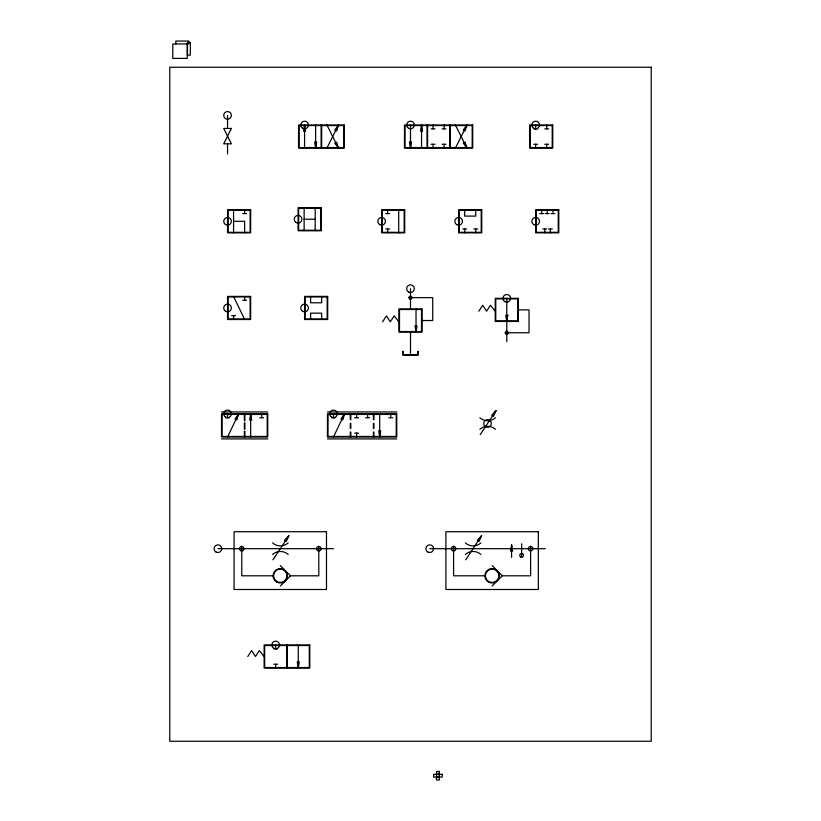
<?xml version="1.0" encoding="UTF-8"?>
<svg xmlns="http://www.w3.org/2000/svg" width="821" height="821" viewBox="0 0 821 821"><rect width="100%" height="100%" fill="white"/><g stroke="black" fill="none" stroke-linecap="round" stroke-linejoin="round"><path stroke-width="1.23" d="M250.662 413.876L249.635 420.034L251.688 420.034L250.662 413.876L250.662 436.988M304.581 125.008L303.554 131.165L305.607 131.165L304.581 125.008L304.581 148.119M315.644 148.119L316.67 141.961L314.617 141.961L315.644 148.119L315.644 125.008M298.269 668.078L299.296 661.931L297.243 661.931L298.269 668.078L298.269 644.978M410.5 148.119L411.526 141.961L409.474 141.961L410.5 148.119L410.5 125.008M421.563 125.008L420.537 131.165L422.589 131.165L421.563 125.008L421.563 148.119M379.692 436.988L380.718 430.83L378.666 430.83L379.692 436.988L379.692 413.876M416.031 332.074L417.058 325.927L415.005 325.927L416.031 332.074L416.031 308.963M511.586 544.898L510.559 551.055L512.612 551.055L511.586 544.898L511.586 557.377M238.613 413.876L236.879 419.87L235.032 418.987L238.613 413.876L227.55 436.988M344.533 413.876L342.798 419.87L340.941 418.987L344.533 413.876L333.47 436.988M338.457 125.008L336.62 130.97L334.794 130.057L338.457 125.008L326.902 148.119M466.944 125.008L465.117 130.97L463.28 130.057L466.944 125.008L455.388 148.119M288.807 535.713L286.283 541.419L284.569 540.29L288.807 535.713L272.952 559.819M496.058 410.541L493.534 416.247L491.82 415.118L496.058 410.541L480.203 434.648M481.568 535.713L479.043 541.419L477.329 540.29L481.568 535.713L465.712 559.819M382.576 321.822L386.424 315.88L390.283 321.822L394.131 315.88L398.944 321.822M247.768 656.533L251.616 650.591L255.475 656.533L259.323 650.591L264.136 656.533M478.869 311.18L482.717 305.248L486.566 311.18L490.424 305.248L495.237 311.18M280.279 586.009L290.49 575.798L318.794 575.798L318.794 546.427M492.107 586.009L502.329 575.798L530.633 575.798L530.633 546.427M321.124 125.551L299.101 125.551L299.101 147.575L321.124 147.575M321.668 125.551L343.701 125.551L343.701 147.575L321.668 147.575M427.043 125.551L405.01 125.551L405.01 147.575L427.043 147.575M427.587 125.551L449.61 125.551M450.154 125.551L472.188 125.551L472.188 147.575L450.154 147.575M431.148 128.866L434.997 128.866M442.201 128.866L446.06 128.866M533.753 128.866L537.601 128.866M544.805 128.866L548.664 128.866M431.148 144.27L434.997 144.27M442.201 144.27L446.06 144.27M533.753 144.27L537.601 144.27M544.805 144.27L548.664 144.27M427.587 147.575L449.61 147.575M242.708 213.593L246.557 213.593M385.716 213.593L389.565 213.593M539.777 213.593L543.625 213.593M545.308 213.593L549.157 213.593M551.086 213.593L554.934 213.593M304.139 219.217L315.192 219.217M233.575 221.301L244.637 221.301L244.637 232.856M385.716 228.997L389.565 228.997M462.746 228.997L466.595 228.997M473.799 228.997L477.658 228.997M542.825 228.997L546.673 228.997M548.469 228.997L552.317 228.997M408.991 297.633L432.729 297.633L432.729 320.518L422.056 320.518M242.708 300.26L246.557 300.26M518.349 309.886L529.022 309.886L529.022 332.772L505.284 332.772M231.645 315.664L235.504 315.664M221.526 411.957L267.749 411.957M327.446 411.957L396.769 411.957M225.621 417.735L229.48 417.735M259.795 417.735L263.644 417.735M331.54 417.735L335.399 417.735M354.651 417.735L358.5 417.735M365.714 417.735L369.563 417.735M388.826 417.735L392.674 417.735M354.651 433.139L358.5 433.139M221.526 438.917L267.749 438.917M327.446 438.917L396.769 438.917M217.924 548.685L333.47 548.685M429.763 548.685L545.308 548.685M273.054 575.798L241.764 575.798L241.764 546.427M484.893 575.798L453.592 575.798L453.592 546.427M286.714 645.511L264.68 645.511L264.68 667.545L286.714 667.545M287.247 645.511L309.281 645.511L309.281 667.545L287.247 667.545M273.773 648.826L277.621 648.826M273.773 664.23L277.621 664.23M436.495 774.172L439.327 774.172M436.495 777.241L439.327 777.241M492.107 565.587L502.329 575.798M280.279 565.587L290.49 575.798M466.944 148.119L463.28 143.07L465.117 142.156L466.944 148.119L455.388 125.008M338.457 148.119L334.794 143.07L336.62 142.156L338.457 148.119L326.902 125.008M233.575 296.402L244.637 319.513M553.005 209.745L553.005 213.593M550.398 228.997L550.398 232.856M547.227 209.745L547.227 213.593M546.735 125.008L546.735 128.866M546.735 144.27L546.735 148.119M544.754 228.997L544.754 232.856M541.706 209.745L541.706 213.593M535.672 125.008L535.672 128.866M535.672 144.27L535.672 148.119M521.633 543.8L521.633 557.182M506.793 298.331L506.793 341.71M475.728 209.745L475.728 216.108L464.665 216.108L464.665 209.745M475.728 228.997L475.728 232.856M464.665 228.997L464.665 232.856M450.154 125.008L450.154 148.119M449.61 125.008L449.61 148.119M444.13 125.008L444.13 128.866M444.13 144.27L444.13 148.119M439.379 774.347L439.379 777.066M433.067 125.008L433.067 128.866M433.067 144.27L433.067 148.119M427.587 125.008L427.587 148.119M427.043 125.008L427.043 148.119M418.207 351.337L418.207 355.185L402.793 355.185L402.793 351.337M417.663 351.337L417.663 354.651L403.337 354.651L403.337 351.337M410.5 288.705L410.5 308.963M410.5 332.074L410.5 355.185M398.698 209.745L398.698 232.856M390.745 413.876L390.745 417.735M387.635 209.745L387.635 213.593M387.635 228.997L387.635 232.856M373.935 413.876L373.935 419.664M373.935 423.4L373.935 428.49M373.935 432.103L373.935 436.988M373.391 413.876L373.391 419.664M373.391 423.4L373.391 428.49M373.391 432.103L373.391 436.988M367.634 413.876L367.634 417.735M356.581 413.876L356.581 417.735M356.581 433.139L356.581 436.988M350.824 413.876L350.824 419.664M350.824 423.4L350.824 428.49M350.824 432.103L350.824 436.988M350.28 413.876L350.28 419.664M350.28 423.4L350.28 428.49M350.28 432.103L350.28 436.988M333.47 413.876L333.47 417.735M321.668 125.008L321.668 148.119M321.668 296.402L321.668 302.775L310.605 302.775L310.605 296.402M321.668 319.513L321.668 313.15L310.605 313.15L310.605 319.513M321.124 125.008L321.124 148.119M315.192 207.662L315.192 230.773M304.139 207.662L304.139 230.773M287.247 644.978L287.247 668.078M286.714 644.978L286.714 668.078M275.692 644.978L275.692 648.826M275.692 664.23L275.692 668.078M261.714 413.876L261.714 417.735M244.904 413.876L244.904 420.752M244.904 422.938L244.904 429.116M244.904 431.302L244.904 436.988M244.637 209.745L244.637 213.593M244.637 296.402L244.637 300.26M244.36 413.876L244.36 420.752M244.36 422.938L244.36 429.116M244.36 431.302L244.36 436.988M233.575 209.745L233.575 232.856M233.575 315.664L233.575 319.513M227.55 115.381L227.55 128.435M227.55 143.839L227.55 153.896M227.55 413.876L227.55 417.735M187.239 43.975L187.239 58.414L172.79 58.414L172.79 43.975L188.912 43.934L188.912 41.05L175.817 41.05L175.817 43.934M465.363 554.462A11.556 11.556 0 0 1 480.932 554.462M480.932 542.907A11.556 11.556 0 0 1 465.363 542.907M272.603 554.462A11.556 11.556 0 0 1 288.171 554.462M288.171 542.907A11.556 11.556 0 0 1 272.603 542.907M479.854 429.291A11.556 11.556 0 0 1 495.422 429.291M495.422 417.725A11.556 11.556 0 0 1 479.854 417.725M507.819 315.285L506.793 321.442L505.767 315.285L507.819 315.285M231.399 128.435L223.702 143.839L231.399 143.839L223.702 128.435L231.399 128.435M190.349 42.497L187.465 42.497L187.465 55.14L190.349 55.14L190.349 42.497M651.227 67.24L169.773 67.24L169.773 741.26L651.227 741.26L651.227 67.24M344.235 125.008L298.557 125.008L298.557 148.119L344.235 148.119L344.235 125.008M472.722 125.008L404.476 125.008L404.476 148.119L472.722 148.119L472.722 125.008M552.759 125.008L529.648 125.008L529.648 148.119L552.759 148.119L552.759 125.008M552.225 125.551L530.192 125.551L530.192 147.575L552.225 147.575L552.225 125.551M321.216 207.662L298.105 207.662L298.105 230.773L321.216 230.773L321.216 207.662M320.683 208.206L298.649 208.206L298.649 230.239L320.683 230.239L320.683 208.206M250.662 209.745L227.55 209.745L227.55 232.856L250.662 232.856L250.662 209.745M404.722 209.745L381.611 209.745L381.611 232.856L404.722 232.856L404.722 209.745M481.753 209.745L458.641 209.745L458.641 232.856L481.753 232.856L481.753 209.745M558.783 209.745L535.672 209.745L535.672 232.856L558.783 232.856L558.783 209.745M250.118 210.279L228.084 210.279L228.084 232.312L250.118 232.312L250.118 210.279M404.178 210.279L382.155 210.279L382.155 232.312L404.178 232.312L404.178 210.279M481.219 210.279L459.185 210.279L459.185 232.312L481.219 232.312L481.219 210.279M558.249 210.279L536.216 210.279L536.216 232.312L558.249 232.312L558.249 210.279M250.662 296.402L227.55 296.402L227.55 319.513L250.662 319.513L250.662 296.402M327.692 296.402L304.581 296.402L304.581 319.513L327.692 319.513L327.692 296.402M250.118 296.945L228.084 296.945L228.084 318.979L250.118 318.979L250.118 296.945M327.148 296.945L305.125 296.945L305.125 318.979L327.148 318.979L327.148 296.945M518.349 298.331L495.237 298.331L495.237 321.442L518.349 321.442L518.349 298.331M517.805 298.875L495.771 298.875L495.771 320.898L517.805 320.898L517.805 298.875M422.056 308.963L398.944 308.963L398.944 332.074L422.056 332.074L422.056 308.963M421.512 309.507L399.488 309.507L399.488 331.54L421.512 331.54L421.512 309.507M267.749 413.876L221.526 413.876L221.526 436.988L267.749 436.988L267.749 413.876M396.769 413.876L327.446 413.876L327.446 436.988L396.769 436.988L396.769 413.876M267.205 414.42L222.06 414.42L222.06 436.454L267.205 436.454L267.205 414.42M396.235 414.42L327.979 414.42L327.979 436.454L396.235 436.454L396.235 414.42M326.491 531.71L234.057 531.71L234.057 589.488L326.491 589.488L326.491 531.71M538.33 531.71L445.895 531.71L445.895 589.488L538.33 589.488L538.33 531.71M309.815 644.978L264.136 644.978L264.136 668.078L309.815 668.078L309.815 644.978M439.327 771.463L436.495 771.463L436.495 779.95L439.327 779.95L439.327 771.463M442.221 774.347L433.601 774.347L433.601 777.066L442.221 777.066L442.221 774.347M225.406 118.552A3.828 3.828 0 0 0 231.368 115.658A3.828 3.828 0 0 0 225.878 111.933A3.828 3.828 0 0 0 225.406 118.552M302.436 128.179A3.828 3.828 0 0 0 308.398 125.285A3.828 3.828 0 0 0 302.908 121.559A3.828 3.828 0 0 0 302.436 128.179M408.581 128.333A3.828 3.828 0 0 0 414.328 125.008A3.828 3.828 0 0 0 408.581 121.693A3.828 3.828 0 0 0 408.581 128.333M533.763 128.333A3.828 3.828 0 0 0 539.51 125.008A3.828 3.828 0 0 0 533.763 121.693A3.828 3.828 0 0 0 533.763 128.333M225.406 224.472A3.828 3.828 0 0 0 231.368 221.578A3.828 3.828 0 0 0 225.878 217.852A3.828 3.828 0 0 0 225.406 224.472M295.96 222.399A3.828 3.828 0 0 0 301.933 219.494A3.828 3.828 0 0 0 296.432 215.769A3.828 3.828 0 0 0 295.96 222.399M379.702 224.615A3.828 3.828 0 0 0 385.449 221.301A3.828 3.828 0 0 0 379.702 217.986A3.828 3.828 0 0 0 379.702 224.615M456.733 224.615A3.828 3.828 0 0 0 462.48 221.301A3.828 3.828 0 0 0 456.733 217.986A3.828 3.828 0 0 0 456.733 224.615M533.763 224.615A3.828 3.828 0 0 0 539.51 221.301A3.828 3.828 0 0 0 533.763 217.986A3.828 3.828 0 0 0 533.763 224.615M225.631 311.282A3.828 3.828 0 0 0 231.378 307.957A3.828 3.828 0 0 0 225.631 304.642A3.828 3.828 0 0 0 225.631 311.282M302.662 311.282A3.828 3.828 0 0 0 308.409 307.957A3.828 3.828 0 0 0 302.662 304.642A3.828 3.828 0 0 0 302.662 311.282M408.581 292.019A3.828 3.828 0 0 0 414.328 288.705A3.828 3.828 0 0 0 408.581 285.38A3.828 3.828 0 0 0 408.581 292.019M504.874 301.646A3.828 3.828 0 0 0 510.621 298.331A3.828 3.828 0 0 0 504.874 295.016A3.828 3.828 0 0 0 504.874 301.646M225.406 417.047A3.828 3.828 0 0 0 231.368 414.153A3.828 3.828 0 0 0 225.878 410.428A3.828 3.828 0 0 0 225.406 417.047M331.551 417.201A3.828 3.828 0 0 0 337.298 413.876A3.828 3.828 0 0 0 331.551 410.562A3.828 3.828 0 0 0 331.551 417.201M485.611 426.828A3.828 3.828 0 0 0 491.369 423.503A3.828 3.828 0 0 0 485.611 420.188A3.828 3.828 0 0 0 485.611 426.828M216.005 551.999A3.828 3.828 0 0 0 221.752 548.685A3.828 3.828 0 0 0 216.005 545.37A3.828 3.828 0 0 0 216.005 551.999M427.844 551.999A3.828 3.828 0 0 0 433.591 548.685A3.828 3.828 0 0 0 427.844 545.37A3.828 3.828 0 0 0 427.844 551.999M273.783 648.292A3.828 3.828 0 0 0 279.53 644.978A3.828 3.828 0 0 0 273.783 641.653A3.828 3.828 0 0 0 273.783 648.292M488.772 581.586A6.681 6.681 0 0 0 498.799 575.798A6.681 6.681 0 0 0 488.772 570.01A6.681 6.681 0 0 0 488.772 581.586M488.505 582.048A7.225 7.225 0 0 0 499.332 575.798A7.225 7.225 0 0 0 488.505 569.538A7.225 7.225 0 0 0 488.505 582.048M452.402 550.593A2.258 2.258 0 0 0 455.85 548.767A2.258 2.258 0 0 0 452.535 546.694A2.258 2.258 0 0 0 452.402 550.593M529.432 550.593A2.258 2.258 0 0 0 532.88 548.767A2.258 2.258 0 0 0 529.576 546.694A2.258 2.258 0 0 0 529.432 550.593M520.627 556.895A1.878 1.878 0 0 0 523.511 555.365A1.878 1.878 0 0 0 520.75 553.641A1.878 1.878 0 0 0 520.627 556.895M276.533 581.33A6.681 6.681 0 0 0 286.94 576.27A6.681 6.681 0 0 0 277.354 569.784A6.681 6.681 0 0 0 276.533 581.33M276.667 582.048A7.225 7.225 0 0 0 287.494 575.798A7.225 7.225 0 0 0 276.667 569.538A7.225 7.225 0 0 0 276.667 582.048M240.563 550.593A2.258 2.258 0 0 0 244.011 548.767A2.258 2.258 0 0 0 240.707 546.694A2.258 2.258 0 0 0 240.563 550.593M317.594 550.593A2.258 2.258 0 0 0 321.042 548.767A2.258 2.258 0 0 0 317.737 546.694A2.258 2.258 0 0 0 317.594 550.593M506.034 334.075A1.509 1.509 0 0 0 508.291 332.772A1.509 1.509 0 0 0 506.034 331.468A1.509 1.509 0 0 0 506.034 334.075M409.658 298.885A1.509 1.509 0 0 0 411.998 297.746A1.509 1.509 0 0 0 409.843 296.278A1.509 1.509 0 0 0 409.658 298.885"/></g></svg>
